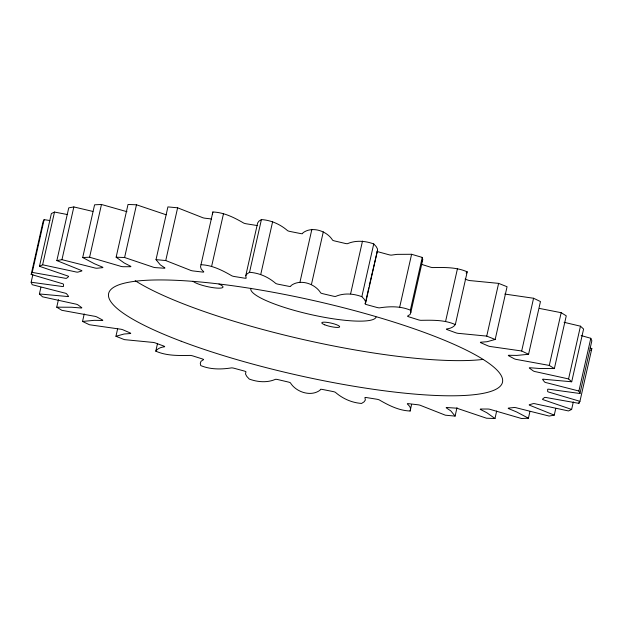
<?xml version="1.0" encoding="UTF-8"?>
<svg xmlns="http://www.w3.org/2000/svg" width="623" height="623" viewBox="0 0 623 623"><rect width="100%" height="100%" fill="white"/><g stroke="black" fill="none" stroke-linecap="round" stroke-linejoin="round"><path stroke-width="0.93" d="M421.654 264.386L430.104 267.057A2.461 0.467 12.7 0 0 433.359 267.571C444.752 267.415 456.597 267.103 467.211 271.846L455.327 324.583C444.713 319.84 432.868 320.152 421.475 320.308A2.461 0.467 12.7 0 1 418.22 319.794L408.929 316.858A2.461 0.467 12.7 0 1 407.754 315.97L410.121 314.436L410.83 312.458L410.37 310.153C400.729 306.158 390.091 306.243 379.937 307.801A2.461 0.467 12.7 0 1 376.915 307.451L366.931 304.725A2.461 0.467 12.7 0 1 365.187 303.767L365.615 301.758L364.338 299.351L361.846 296.673C353.56 293.62 344.13 292.818 335.859 296.314A2.461 0.467 12.7 0 1 333.188 296.151L322.846 293.713A2.461 0.467 12.7 0 1 320.596 292.724C314.849 283.558 300.107 278.676 290.996 285.607L290.762 286.245A2.461 0.467 12.7 0 1 288.511 286.261L278.17 284.213A2.461 0.467 12.7 0 1 275.491 283.216C268.233 276.97 259.129 272.96 249.535 272.298L247.035 273.902L245.742 275.74L246.163 277.936A2.461 0.467 12.7 0 1 244.418 278.138L234.427 276.534A2.461 0.467 12.7 0 1 231.413 275.568C222.045 270.156 212.015 265.133 200.995 264.72L200.528 266.815L201.229 269.105L203.581 271.667A2.461 0.467 12.7 0 1 202.405 272.041L193.107 270.943A2.461 0.467 12.7 0 1 189.859 270.047L165.741 260.554L156.023 259.635L167.906 206.898L177.625 207.809L201.743 217.302A2.461 0.467 12.7 0 0 204.99 218.206L211.501 218.977M365.6 303.167L377.491 250.43L377.499 249.013L376.222 246.615L373.738 243.936C365.444 240.883 356.013 240.081 347.751 243.577A2.461 0.467 12.7 0 1 345.072 243.406L334.73 240.976A2.461 0.467 12.7 0 1 332.48 239.987C326.732 230.821 311.991 225.931 302.879 232.87L302.646 233.508A2.461 0.467 12.7 0 1 300.395 233.524L290.053 231.468A2.461 0.467 12.7 0 1 287.374 230.479C280.116 224.233 271.013 220.223 261.419 219.561L258.919 221.157L257.634 223.003L245.742 275.74M212.412 214.078L212.879 211.984C223.898 212.396 233.929 217.419 243.297 222.832A2.461 0.467 12.7 0 0 246.311 223.797L256.302 225.401A2.461 0.467 12.7 0 0 257.385 225.51M157.487 343.616L155.789 351.154C166.403 355.897 178.248 355.585 189.641 355.429A2.461 0.467 12.7 0 1 192.896 355.943L202.187 358.879A2.461 0.467 12.7 0 1 203.363 359.767L200.995 361.301L200.287 363.287L200.746 365.584C210.379 369.579 221.025 369.501 231.18 367.936A2.461 0.467 12.7 0 1 234.193 368.286L244.185 371.012A2.461 0.467 12.7 0 1 245.929 371.97L245.501 373.987L246.778 376.385L249.262 379.064C257.556 382.117 266.987 382.919 275.249 379.423A2.461 0.467 12.7 0 1 277.928 379.594L288.27 382.024A2.461 0.467 12.7 0 1 290.52 383.013C296.268 392.179 311.009 397.069 320.121 390.13L320.354 389.492A2.461 0.467 12.7 0 1 322.605 389.476L332.947 391.532A2.461 0.467 12.7 0 1 335.626 392.521C342.884 398.767 351.987 402.777 361.581 403.439L364.081 401.843L365.366 399.997L364.953 397.801A2.461 0.467 12.7 0 1 366.698 397.599L376.689 399.203A2.461 0.467 12.7 0 1 379.703 400.168C389.071 405.581 399.102 410.604 410.121 411.016L410.588 408.922L409.887 406.632L407.528 404.07A2.461 0.467 12.7 0 1 408.711 403.696L418.01 404.794A2.461 0.467 12.7 0 1 421.257 405.698L445.375 415.191L455.094 416.102L457.002 407.629M32.848 274.688L31.15 282.227L61.14 286.346A2.461 0.467 12.7 0 0 63.46 286.362L63.468 284.306A2.461 0.467 12.7 0 0 61.147 283.309L31.173 274.424L43.057 221.679L44.116 219.654L49.863 220.526M31.173 274.424L32.232 272.391L44.116 219.654M32.232 272.391L63.912 278.022A2.461 0.467 12.7 0 0 66.653 278.216L68.569 276.604A2.461 0.467 12.7 0 0 66.739 275.639L39.483 266.294L51.366 213.557L54.505 212.054L67.292 214.522M39.483 266.294L42.621 264.791L54.505 212.054M58.437 299.64L56.74 307.178L71.645 307.24L80.367 307.933A2.461 0.467 12.7 0 0 81.644 307.583L77.898 304.849A2.461 0.467 12.7 0 0 74.838 303.892L42.535 296.813L39.413 293.955L40.9 287.359M42.621 264.791L74.916 271.721A2.461 0.467 12.7 0 0 77.976 272.095L81.738 270.989A2.461 0.467 12.7 0 0 80.46 270.094L56.857 260.601L68.74 207.864L73.849 206.937L92.913 211.438M56.857 260.601L61.957 259.674L73.849 206.937M61.957 259.674L93.777 267.688A2.461 0.467 12.7 0 0 97.056 268.217L102.522 267.656A2.461 0.467 12.7 0 0 101.853 266.854L94.4 263.731L82.703 257.54L94.587 204.803L101.479 204.484L126.983 211.703M82.703 257.54L89.595 257.221L101.479 204.484M117.638 328.734L115.94 336.272L124.063 334.014L130.012 333.554A2.461 0.467 12.7 0 0 130.067 332.892L123.074 329.855A2.461 0.467 12.7 0 0 119.686 329.069L89.432 324.747L82.54 321.445L84.237 313.906M89.595 257.221L119.85 266.037A2.461 0.467 12.7 0 0 123.229 266.714L130.23 266.714A2.461 0.467 12.7 0 0 130.184 266.029L124.242 262.992L116.135 257.213L128.019 204.476L136.476 204.78L164.129 214.094A2.461 0.467 12.7 0 0 166.364 214.748M116.135 257.213L124.592 257.517L136.476 204.78M165.741 260.554L177.625 207.809M200.995 264.72L212.879 211.984M211.656 266.216L223.548 213.479M249.535 272.298L261.419 219.561M260.772 274.322L272.656 221.578M299.975 282.11L311.858 229.365M311.414 284.586L323.298 231.849M350.609 293.815L362.5 241.078M361.846 296.673L373.738 243.936M365.187 303.767L368.8 287.756M369.221 285.871L377.491 250.43M399.709 307.022L411.601 254.285L422.254 257.416L422.713 259.713L410.83 312.458M410.37 310.153L422.254 257.416M410.121 411.016L411.608 404.428M445.609 321.281L457.492 268.544M498.618 283.372L507.06 286.728L495.176 339.465L486.734 336.109L498.618 283.372L470.949 280.677A2.461 0.467 12.7 0 1 467.577 280.015L465.085 279.104M455.094 416.102L450.857 410.931L446.636 408.088A2.461 0.467 12.7 0 1 447.213 407.543L455.499 408.104A2.461 0.467 12.7 0 1 458.871 408.906L486.524 418.22L494.981 418.524L496.679 410.993M533.568 298.253L540.46 301.555L528.569 354.292L521.685 350.99L533.568 298.253L504.778 294.056M494.981 418.524L486.875 412.745L480.933 409.708A2.461 0.467 12.7 0 1 480.886 409.023L487.887 409.023A2.461 0.467 12.7 0 1 491.267 409.708L521.521 418.516L528.413 418.197L529.9 411.608M561.167 312.691L566.26 315.822L554.377 368.559L549.284 365.428L561.167 312.691L539.44 308.424M528.413 418.197L516.716 412.005L509.264 408.89A2.461 0.467 12.7 0 1 508.586 408.081L514.061 407.52A2.461 0.467 12.7 0 1 517.339 408.057L549.151 416.063L554.26 415.136L555.739 408.548M580.465 326.187L583.587 329.045L571.704 381.782L568.573 378.924L580.465 326.187L564.08 322.309M554.26 415.136L530.648 405.643A2.461 0.467 12.7 0 1 529.379 404.748L533.14 403.642A2.461 0.467 12.7 0 1 536.201 404.015L568.495 410.946L571.634 409.443L573.331 401.913M590.067 348L591.827 348.576L579.943 401.321L549.969 392.428A2.461 0.467 12.7 0 1 547.648 391.431L547.656 389.375A2.461 0.467 12.7 0 1 549.977 389.391L579.966 393.51L578.915 391.026L590.799 338.289L581.142 335.563M579.966 393.51L591.85 340.773L590.799 338.289M571.634 409.443L544.377 400.098A2.461 0.467 12.7 0 1 542.547 399.133L544.463 397.521A2.461 0.467 12.7 0 1 547.204 397.723L578.884 403.346L579.312 401.461M422.005 261.699L422.713 259.713M590.768 350.609L591.827 348.576M578.884 403.346L579.943 401.321M155.789 351.154C157.666 348.358 161.084 347.229 164.285 346.816A2.461 0.467 12.7 0 0 163.709 346.03L155.423 342.985A2.461 0.467 12.7 0 0 152.051 342.323L124.382 339.628L115.94 336.272M466.152 273.069L467.211 271.846M455.327 324.583C453.451 327.387 450.032 328.508 446.831 328.928A2.461 0.467 12.7 0 0 447.407 329.715L455.686 332.752A2.461 0.467 12.7 0 0 459.065 333.414L486.734 336.109M495.176 339.465L487.054 341.723L481.104 342.183A2.461 0.467 12.7 0 0 481.049 342.845L488.043 345.882A2.461 0.467 12.7 0 0 491.422 346.668L521.685 350.99M82.54 321.445L94.26 320.331L101.72 320.448A2.461 0.467 12.7 0 0 102.398 319.934L96.931 316.998A2.461 0.467 12.7 0 0 93.652 316.11L61.833 310.309L56.74 307.178M528.569 354.292L516.856 355.414L509.396 355.289A2.461 0.467 12.7 0 0 508.718 355.803L514.185 358.739A2.461 0.467 12.7 0 0 517.464 359.627L549.284 365.428M554.377 368.559L539.471 368.497L530.749 367.804A2.461 0.467 12.7 0 0 529.472 368.154L533.218 370.887A2.461 0.467 12.7 0 0 536.278 371.845L568.573 378.924M411.601 254.285L397.053 254.363L391.82 255.064A2.461 0.467 12.7 0 1 388.807 254.714L378.815 251.988A2.461 0.467 12.7 0 1 377.094 251.279M39.413 293.955L66.684 296.431A2.461 0.467 12.7 0 0 68.514 296.268L66.614 293.83A2.461 0.467 12.7 0 0 63.873 292.833L32.201 284.711L31.15 282.227M571.704 381.782L544.432 379.306A2.461 0.467 12.7 0 0 542.602 379.469L544.502 381.915A2.461 0.467 12.7 0 0 547.235 382.904L578.915 391.026M124.592 257.517L152.238 266.831A2.461 0.467 12.7 0 0 155.618 267.633L163.904 268.194A2.461 0.467 12.7 0 0 164.48 267.656L160.259 264.806L156.023 259.635M193.021 281.23A15.598 2.951 12.7 0 0 210.582 287.265A15.598 2.951 12.7 0 0 222.909 286.603L222.559 286.159A15.598 2.951 12.7 0 0 218.938 284.049M376.058 317.115A64.231 12.149 12.7 0 1 309.281 314.21A64.231 12.149 12.7 0 1 250.905 288.301M482.934 359.432A201.868 38.174 12.7 0 1 304.047 339.714A201.868 38.174 12.7 0 1 135.175 280.693M181.207 341.233A201.868 38.174 12.7 0 0 500.176 386.276A201.868 38.174 12.7 0 0 235.292 286.105A201.868 38.174 12.7 0 0 181.207 341.233M324.731 324.817A9.174 1.737 12.7 0 0 339.488 327.059A9.174 1.737 12.7 0 0 327.947 322.504A9.174 1.737 12.7 0 0 324.731 324.817"/></g></svg>
